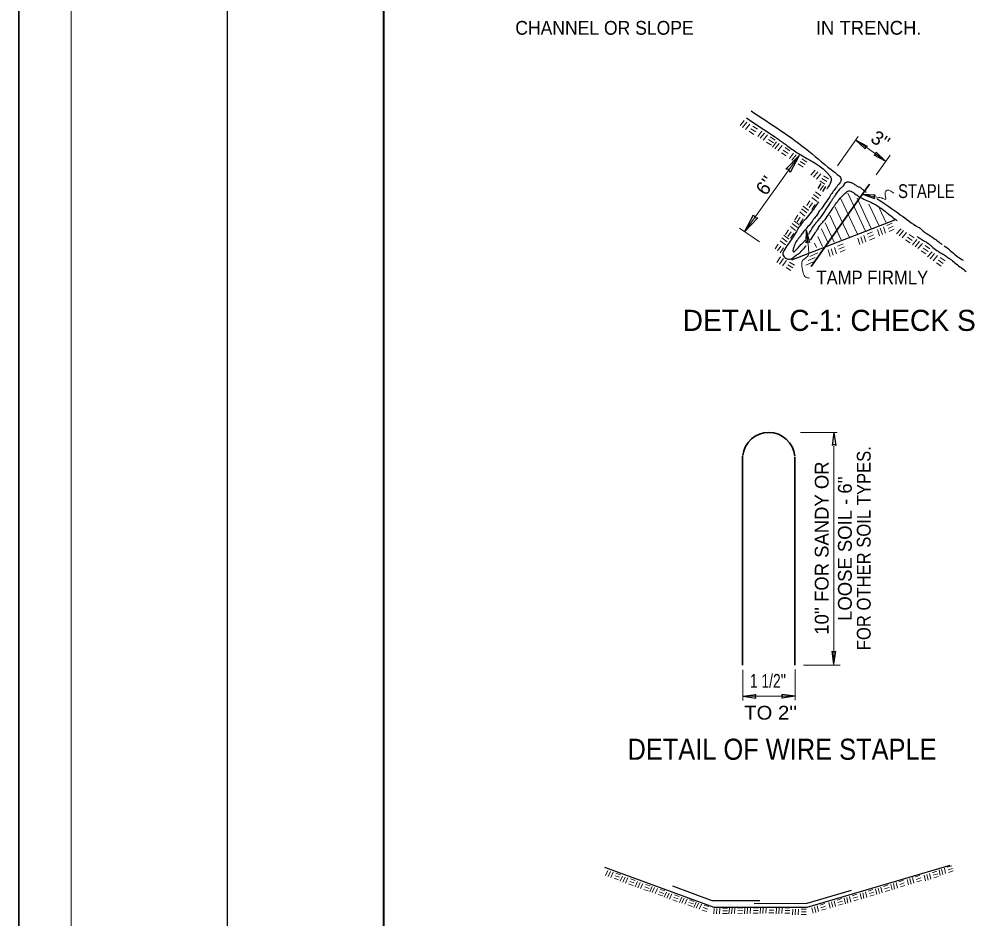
# Model space of a CAD drawing. Extents: x 634 to 1005, y -299 to -22.
# Drawn here: x 634 to 725.1, y -195.2 to -108.9 of the extents above; entities that cross this region are included whole.
import ezdxf
from ezdxf.enums import TextEntityAlignment as Align

# ---------------------------------------------------------------- set-up
doc = ezdxf.new("R2010")
doc.units = 0
doc.header["$LTSCALE"] = 0.53
doc.layers.add('1', color=7, linetype='Continuous', lineweight=13)

msp = doc.modelspace()

# ---------------------------------------------------------------- linework, layer by layer
at = {"layer": '1'}
for p, q in [((639.0577, -292.8818), (639.0577, -62.8726)), ((703.2231, -119.1647), (703.6336, -118.6633)), ((703.4737, -119.3403), (703.8842, -118.8391)), ((703.7618, -119.5211), (704.1716, -119.0198)), ((704.4364, -119.2047), (704.9086, -119.5161)), ((704.0842, -119.7084), (704.543, -120.0099)), ((704.2732, -119.4661), (704.732, -119.7676)), ((704.9144, -120.1989), (705.3241, -119.6967)), ((705.1651, -120.3755), (705.5756, -119.8742)), ((705.4515, -120.5562), (705.8629, -120.0548)), ((705.7746, -120.7436), (706.2343, -121.0442)), ((705.9645, -120.5004), (706.4233, -120.8027)), ((706.1277, -120.2398), (706.599, -120.5503)), ((706.3251, -121.2199), (706.7356, -120.7194)), ((706.5757, -121.3972), (706.9871, -120.8951)), ((706.8638, -121.578), (707.2736, -121.0767)), ((712.5809, -123.0169), (714.5687, -120.2088)), ((717.2058, -122.579), (714.3315, -120.5438)), ((703.6653, -129.3417), (708.8824, -122.0193)), ((707.1853, -121.7645), (707.645, -122.0659)), ((707.3752, -121.5222), (707.8348, -121.8237)), ((707.5384, -121.2615), (708.0114, -121.5722)), ((707.9539, -122.3041), (708.3645, -121.802)), ((708.2054, -122.479), (708.6152, -121.9777)), ((716.2756, -123.893), (717.6222, -121.991)), ((708.815, -122.8471), (709.2738, -123.1477)), ((709.004, -122.6056), (709.4637, -122.907)), ((709.1672, -122.3432), (709.6394, -122.6556)), ((710.0267, -123.9338), (710.4363, -123.4325)), ((710.2773, -124.1112), (710.6878, -123.6082)), ((710.5654, -124.2919), (710.9752, -123.7906)), ((710.8868, -124.4776), (711.3466, -124.7799)), ((711.0759, -124.2361), (711.5356, -124.5376)), ((711.2399, -123.9737), (711.7122, -124.2861)), ((710.4572, -125.5102), (710.9627, -125.9149)), ((711.2175, -124.9007), (710.9218, -125.3637)), ((713.58, -125.6609), (715.2887, -129.3458)), ((709.9226, -126.3779), (709.6252, -126.8392)), ((710.1674, -126.5637), (709.8701, -127.0275)), ((710.1049, -126.0532), (710.6121, -126.4579)), ((710.2832, -125.7642), (710.7894, -126.1689)), ((712.868, -126.1148), (714.481, -129.5923)), ((714.4718, -126.1406), (715.8201, -129.0461)), ((708.9449, -127.4338), (709.4504, -127.8386)), ((709.1239, -127.1441), (709.6286, -127.5496)), ((709.2955, -126.8909), (709.8035, -127.2957)), ((710.4297, -126.7235), (710.1241, -127.1998)), ((712.3583, -126.9892), (713.6857, -129.8522)), ((715.5852, -126.6994), (716.5271, -128.7296)), ((716.5995, -127.1274), (717.1999, -128.424)), ((708.4027, -128.2883), (708.9091, -128.693)), ((708.7625, -127.7587), (708.4652, -128.2217)), ((709.0073, -127.9443), (708.7101, -128.4082)), ((709.2688, -128.1043), (708.9641, -128.5797)), ((711.8345, -127.767), (712.9287, -130.1245)), ((705.0784, -130.3218), (703.1772, -129.0027)), ((707.8682, -129.156), (707.5717, -129.6173)), ((708.0513, -128.8312), (708.5577, -129.2343)), ((708.2296, -128.5422), (708.7351, -128.9462)), ((711.0401, -129.0686), (711.7038, -130.4984)), ((711.384, -128.4897), (712.2451, -130.3477)), ((716.592, -129.7406), (716.3988, -129.121)), ((716.8768, -129.6273), (716.6845, -129.0086)), ((717.1867, -129.4882), (716.9934, -128.8687)), ((717.2941, -128.7512), (717.8137, -128.5281)), ((717.4215, -129.0311), (717.9269, -128.8137)), ((717.5189, -129.3225), (718.0235, -129.106)), ((718.2459, -129.5474), (718.6689, -129.0569)), ((718.4924, -129.7306), (718.9162, -129.2384)), ((707.0638, -130.2111), (707.57, -130.6167)), ((707.2411, -129.9221), (707.7482, -130.3277)), ((707.4143, -129.669), (707.9206, -130.0737)), ((708.113, -129.3417), (707.8165, -129.8038)), ((708.3753, -129.5016), (708.0697, -129.9771)), ((710.6903, -129.8138), (711.125, -130.7507)), ((714.7092, -130.5717), (714.516, -129.9521)), ((714.994, -130.4584), (714.8017, -129.8405)), ((715.3037, -130.3202), (715.1114, -129.7006)), ((715.4128, -129.5823), (715.9308, -129.3592)), ((715.5394, -129.8622), (716.0441, -129.6465)), ((715.6377, -130.1537), (716.1423, -129.9371)), ((718.7747, -129.9187), (719.1986, -129.4275)), ((719.0919, -130.1137), (719.5442, -130.4267)), ((719.2885, -129.8763), (719.7398, -130.1886)), ((719.4567, -129.619), (719.9214, -129.9429)), ((719.7665, -130.5983), (720.1903, -130.1078)), ((706.8805, -130.5367), (706.5841, -130.9997)), ((707.1245, -130.7224), (706.8289, -131.1854)), ((707.3868, -130.8831), (707.0812, -131.3577)), ((710.3647, -130.4501), (710.5588, -130.8697)), ((711.8862, -131.7175), (711.6938, -131.0997)), ((712.1718, -131.6051), (711.9802, -130.9856)), ((712.4816, -131.4652), (712.2884, -130.8465)), ((712.5898, -130.7283), (713.1095, -130.5059)), ((712.7172, -131.0072), (713.2219, -130.7915)), ((712.8155, -131.2995), (713.3193, -131.0822)), ((720.0138, -130.7823), (720.4377, -130.2902)), ((720.2961, -130.9706), (720.7192, -130.4801)), ((720.8091, -130.9272), (721.2604, -131.2412)), ((720.979, -130.6707), (721.4428, -130.9947)), ((706.7397, -132.2987), (707.117, -131.7717)), ((707.0013, -132.4587), (707.3793, -131.9316)), ((709.746, -132.1189), (710.4363, -131.8224)), ((709.9084, -131.715), (710.6895, -131.3794)), ((720.6142, -131.1654), (721.0648, -131.4777)), ((721.2255, -131.7608), (721.6485, -131.2695)), ((721.4728, -131.944), (721.895, -131.4519)), ((721.7542, -132.1314), (722.1782, -131.6409)), ((722.4379, -131.8316), (722.9017, -132.1556)), ((707.2994, -132.6211), (707.6766, -132.0956)), ((707.6333, -132.7867), (708.1097, -133.0599)), ((707.8065, -132.5337), (708.2845, -132.8059)), ((707.9539, -132.2638), (708.4444, -132.5444)), ((709.5303, -132.5436), (710.2532, -132.2347)), ((722.0723, -132.3262), (722.5237, -132.6394)), ((722.2681, -132.0898), (722.7186, -132.4021)), ((709.0232, -148.6117), (712.5266, -148.6117)), ((712.2351, -170.9613), (712.2351, -149.9249)), ((709.3155, -170.9613), (712.8188, -170.9613)), ((703.4754, -174.3276), (703.4754, -171.4088)), ((708.4977, -173.564), (708.4977, -171.3505)), ((708.4977, -174.2985), (708.4977, -173.6006)), ((703.4754, -173.9338), (708.4977, -173.9338)), ((723.093, -190.3483), (723.5411, -190.2025)), ((690.3227, -191.1461), (690.5442, -190.6531)), ((690.5633, -191.2335), (690.7848, -190.7405)), ((690.8331, -191.3167), (691.0547, -190.8246)), ((691.2337, -191.161), (691.6683, -191.3051)), ((691.3077, -190.9154), (691.7558, -191.0636)), ((691.725, -191.6857), (691.9457, -191.1927)), ((720.0402, -191.2635), (720.489, -191.1169)), ((721.0153, -191.639), (720.9013, -191.1111)), ((721.261, -191.5657), (721.1469, -191.0386)), ((721.5282, -191.4733), (721.4142, -190.9453)), ((721.6723, -190.8696), (722.1203, -190.723)), ((721.7573, -191.1111), (722.1928, -190.9687)), ((721.8172, -191.3601), (722.2519, -191.2185)), ((722.436, -191.1178), (722.3227, -190.5897)), ((722.6817, -191.0461), (722.5684, -190.5173)), ((722.949, -190.9528), (722.8357, -190.4241)), ((723.1788, -190.5906), (723.6135, -190.4482)), ((723.2379, -190.8396), (723.6734, -190.6972)), ((691.1337, -191.3967), (691.5684, -191.5408)), ((691.9657, -191.7722), (692.1863, -191.2801)), ((692.2355, -191.8564), (692.457, -191.3634)), ((692.5353, -191.9363), (692.97, -192.0804)), ((692.6352, -191.7007), (693.0699, -191.8448)), ((692.7102, -191.4558), (693.1573, -191.6033)), ((693.1715, -192.2162), (693.393, -191.7232)), ((693.4113, -192.3028), (693.6328, -191.8106)), ((693.682, -192.3868), (693.9035, -191.8938)), ((694.1567, -191.9863), (694.6038, -192.1345)), ((717.0015, -192.1787), (717.4495, -192.0321)), ((717.8076, -192.5109), (717.6943, -191.9838)), ((718.0532, -192.4393), (717.9392, -191.9113)), ((718.3205, -192.346), (718.2072, -191.8173)), ((718.4646, -191.7423), (718.9126, -191.5957)), ((718.5503, -191.9838), (718.9859, -191.8414)), ((718.6095, -192.2327), (719.045, -192.0904)), ((719.3839, -192.0329), (719.2698, -191.505)), ((719.6287, -191.9605), (719.5147, -191.4325)), ((719.8961, -191.868), (719.7828, -191.3392)), ((720.1259, -191.505), (720.5607, -191.3626)), ((720.1851, -191.7548), (720.6206, -191.6124)), ((693.9818, -192.4676), (694.4164, -192.6108)), ((694.0817, -192.2311), (694.5164, -192.3743)), ((694.5647, -192.6925), (694.7853, -192.1995)), ((694.8045, -192.7799), (695.026, -192.2877)), ((695.0743, -192.8632), (695.2967, -192.371)), ((695.3749, -192.9431), (695.8097, -193.0872)), ((695.474, -192.7074), (695.9087, -192.8507)), ((695.5498, -192.4627), (695.9962, -192.6108)), ((695.9478, -193.2229), (696.1694, -192.7299)), ((696.1885, -193.3103), (696.4101, -192.8174)), ((696.4583, -193.3945), (696.6798, -192.9015)), ((696.933, -192.9931), (697.3802, -193.1413)), ((713.9911, -193.0797), (714.4391, -192.9332)), ((714.8679, -193.3987), (714.7538, -192.8707)), ((715.1136, -193.3262), (714.9995, -192.7982)), ((715.3809, -193.2329), (715.2668, -192.7049)), ((715.5242, -192.6292), (715.973, -192.4826)), ((715.6099, -192.8707), (716.0455, -192.7283)), ((715.6699, -193.1197), (716.1046, -192.9781)), ((716.3452, -192.9481), (716.2312, -192.4193)), ((716.5901, -192.8757), (716.4768, -192.3477)), ((716.8574, -192.7824), (716.7433, -192.2544)), ((717.0872, -192.4202), (717.5219, -192.2777)), ((717.1463, -192.67), (717.5819, -192.5267)), ((696.759, -193.4744), (697.1937, -193.6177)), ((696.8581, -193.2379), (697.2927, -193.3812)), ((697.4035, -193.7084), (697.625, -193.2154)), ((697.6433, -193.7958), (697.8657, -193.3028)), ((697.914, -193.8792), (698.1355, -193.3862)), ((698.2146, -193.9599), (698.6485, -194.1032)), ((698.3138, -193.7234), (698.7484, -193.8675)), ((698.3887, -193.4786), (698.8358, -193.6268)), ((698.7876, -194.1939), (699.0091, -193.7009)), ((699.0274, -194.2813), (699.2489, -193.7883)), ((699.2972, -194.3647), (699.5195, -193.8725)), ((699.7727, -193.9641), (700.2199, -194.1123)), ((710.8966, -193.9808), (711.3438, -193.8342)), ((711.8718, -194.2572), (711.7577, -193.7284)), ((712.1166, -194.1847), (712.0033, -193.6567)), ((712.3838, -194.0923), (712.2697, -193.5635)), ((712.5279, -193.4878), (712.9759, -193.3412)), ((712.6137, -193.7293), (713.0484, -193.5868)), ((712.6728, -193.9783), (713.1083, -193.8367)), ((713.334, -193.8492), (713.2207, -193.3203)), ((713.5797, -193.7767), (713.4664, -193.2488)), ((713.847, -193.6834), (713.7337, -193.1555)), ((714.0768, -193.3212), (714.5115, -193.1787)), ((714.136, -193.5702), (714.5715, -193.4278)), ((699.5978, -194.4454), (700.0325, -194.5887)), ((699.6977, -194.2089), (700.1324, -194.353)), ((700.7029, -194.8243), (700.7437, -194.2863)), ((700.9593, -194.8243), (700.9993, -194.2863)), ((701.2417, -194.811), (701.2817, -194.2722)), ((701.5514, -194.2722), (702.0219, -194.2588)), ((701.5514, -194.7835), (702.0087, -194.7702)), ((701.5648, -194.5287), (702.0219, -194.5153)), ((702.156, -194.806), (702.1968, -194.2672)), ((702.4117, -194.806), (702.4517, -194.2672)), ((702.6948, -194.7927), (702.7347, -194.2538)), ((703.0037, -194.2538), (703.4751, -194.2406)), ((703.0037, -194.7652), (703.4617, -194.7518)), ((703.0171, -194.5103), (703.4751, -194.4962)), ((703.6458, -194.7968), (703.6857, -194.258)), ((703.9015, -194.7968), (703.9414, -194.258)), ((704.1838, -194.7835), (704.2246, -194.2447)), ((704.4928, -194.2447), (704.9641, -194.2314)), ((704.4928, -194.756), (704.9507, -194.7427)), ((704.5069, -194.5003), (704.9641, -194.487)), ((705.1531, -194.7693), (705.1931, -194.2306)), ((705.4087, -194.7693), (705.4496, -194.2306)), ((705.6919, -194.756), (705.7318, -194.2173)), ((706.0008, -194.2173), (706.4722, -194.2039)), ((706.0008, -194.7285), (706.4588, -194.7161)), ((706.0142, -194.4729), (706.4722, -194.4596)), ((706.6887, -194.7968), (706.7287, -194.258)), ((706.9443, -194.7968), (706.9843, -194.258)), ((707.2267, -194.7835), (707.2674, -194.2447)), ((707.5364, -194.2447), (708.0077, -194.2314)), ((707.5364, -194.756), (707.9936, -194.7427)), ((707.5498, -194.5003), (708.0077, -194.487)), ((708.2518, -194.9168), (708.2917, -194.3779)), ((708.5074, -194.9168), (708.5474, -194.3779)), ((708.7898, -194.9026), (708.8305, -194.3638)), ((709.0995, -194.3638), (709.5708, -194.3505)), ((709.0995, -194.8759), (709.5567, -194.8626)), ((709.1128, -194.6202), (709.5708, -194.6069)), ((710.2395, -194.7502), (710.1254, -194.2214)), ((710.4852, -194.6769), (710.3711, -194.1497)), ((710.7517, -194.5845), (710.6384, -194.0565)), ((710.9815, -194.2223), (711.417, -194.0798)), ((711.0407, -194.4712), (711.4753, -194.3288))]:
    msp.add_line(p, q, dxfattribs=at)
at = {"layer": '1', "lineweight": 40}
msp.add_line((669.0589, -280.381), (669.0589, -75.3727), dxfattribs=at)
at = {"layer": '1', "lineweight": 25}
for p, q in [((714.3357, -120.5605), (715.4241, -121.1252)), ((714.3357, -120.5605), (715.2308, -121.3982)), ((708.8824, -122.0193), (707.6217, -123.3567)), ((708.8824, -122.0193), (708.0288, -123.6473)), ((717.181, -122.5628), (716.0942, -121.9973)), ((717.181, -122.5628), (716.2866, -121.7242)), ((710.9735, -124.7299), (710.677, -125.1921)), ((711.4332, -125.0139), (711.1275, -125.4894)), ((714.9598, -125.7434), (716.184, -125.8167)), ((714.9598, -125.7434), (716.119, -126.1439)), ((703.6661, -129.3425), (704.5197, -127.7137)), ((703.6661, -129.3425), (704.9261, -128.0043)), ((708.1879, -132.039), (718.0827, -128.2192)), ((709.5761, -129.1968), (709.552, -130.4209)), ((709.5761, -129.1968), (709.8834, -130.3827)), ((712.2334, -148.6125), (712.0602, -149.8766)), ((712.2334, -148.6125), (712.4075, -149.8766)), ((712.2351, -170.8562), (712.061, -169.5912)), ((712.2351, -170.8562), (712.4092, -169.5912)), ((703.4762, -173.9338), (704.7403, -173.7597)), ((708.4977, -173.9329), (707.2328, -173.7588)), ((703.4762, -173.9338), (704.7403, -174.1077)), ((708.4977, -173.9329), (707.2328, -174.1069))]:
    msp.add_line(p, q, dxfattribs=at)
at = {"layer": '1', "lineweight": 35}
for p, q in [((710.0507, -132.6843), (715.6443, -124.7849)), ((703.4538, -170.9613), (703.4538, -150.8792)), ((708.4752, -170.9613), (708.4752, -150.98))]:
    msp.add_line(p, q, dxfattribs=at)
msp.add_lwpolyline([(634.0353, -299.2597), (1005.2011, -299.2597), (1005.2011, -22.3158), (634.0353, -22.3158)], close=True, dxfattribs=at)
at = {"layer": '1', "lineweight": 25}
for points in [[(654.0584, -287.8812), (654.0584, -67.8726), (999.0723, -67.8726)], [(715.4241, -121.1252), (715.25, -121.2092), (715.2308, -121.3982)], [(716.0942, -121.9973), (716.2667, -121.9132), (716.2866, -121.7242)], [(708.0288, -123.6473), (707.9048, -123.3867), (707.6217, -123.3567)], [(716.184, -125.8167), (716.0582, -125.9641), (716.119, -126.1439)], [(704.5197, -127.7137), (704.6437, -127.9743), (704.9261, -128.0043)], [(709.8834, -130.3827), (709.706, -130.3102), (709.552, -130.4209)], [(712.4075, -149.8766), (712.2326, -149.7783), (712.0602, -149.8766)], [(712.061, -169.5912), (712.2376, -169.6886), (712.4092, -169.5912)], [(704.7403, -173.7597), (704.6421, -173.9354), (704.7403, -174.1077)], [(707.2328, -174.1069), (707.331, -173.9304), (707.2328, -173.7588)], [(690.2052, -190.3457), (700.7195, -194.1614), (709.6549, -194.1614), (723.3837, -190.1276)], [(696.7323, -192.122), (700.5005, -193.5286), (705.1331, -193.5286)], [(704.5877, -193.8342), (709.6549, -193.78), (713.9045, -192.5259)]]:
    msp.add_lwpolyline(points, dxfattribs=at)
at = {"layer": '1', "lineweight": 35}
msp.add_arc((705.9697, -151.1213), 2.5108, 5.61708, 173.37741, dxfattribs=at)
at = {"layer": '1', "lineweight": 25}
for points in [[(704.2898, -117.7607), (709.8284, -121.6262), (712.2851, -123.6282), (712.4067, -123.7198), (712.5582, -123.8406), (712.8613, -124.1445), (712.9221, -124.326), (712.5898, -124.9239), (711.9478, -125.7892), (711.0426, -127.1174), (710.951, -127.2382), (710.8294, -127.3897), (710.7087, -127.5721)], [(703.8277, -118.411), (706.5249, -120.2006), (706.6165, -120.2606), (706.7672, -120.383), (706.9197, -120.5037), (707.0096, -120.5645), (707.192, -120.6852), (707.2836, -120.7469), (707.3743, -120.8077), (707.6766, -121.05), (707.799, -121.1416), (708.8325, -121.8436), (711.8304, -123.9796), (711.9819, -124.2952), (711.9819, -124.3868), (711.7088, -124.9939), (711.648, -125.0847), (711.5572, -125.2354)], [(713.0728, -124.9939), (713.1345, -124.9322), (713.4059, -124.5992), (713.5275, -124.5675), (713.6191, -124.5675), (713.8007, -124.5992), (713.8914, -124.63), (714.0138, -124.6899), (714.2862, -124.8415), (714.3761, -124.9023), (714.4685, -124.9622), (714.5892, -125.0239), (714.71, -125.0847), (714.8008, -125.1455), (714.8916, -125.2054), (715.014, -125.2962), (715.0739, -125.357), (715.3246, -125.5552)], [(709.8267, -129.5848), (710.284, -128.8162), (710.4047, -128.6638), (710.4663, -128.5731), (710.6478, -128.3299), (710.7087, -128.2691), (711.8304, -126.6611), (712.0119, -126.3888), (712.1035, -126.2363), (712.1635, -126.1456), (712.2251, -126.0548), (712.3767, -125.8433), (712.8305, -125.2354), (712.8913, -125.1754), (712.9821, -125.0847), (713.0728, -124.9939)], [(711.3757, -128.1783), (712.146, -127.0533), (712.8363, -126.1314), (713.4367, -125.5393), (713.5575, -125.4486), (714.4518, -125.8483), (715.7043, -126.4803), (716.6503, -127.025), (716.9534, -127.2382), (717.3782, -127.5721), (717.5597, -127.7237), (718.2992, -128.2741)], [(710.7387, -126.4795), (710.0599, -127.4755), (709.0107, -128.7238), (708.5077, -129.5274), (707.7249, -130.6966), (707.3343, -131.3619), (707.3135, -131.4553), (707.3443, -131.5752), (707.6092, -131.8791), (708.1188, -131.9473), (708.6085, -131.5992), (708.8292, -131.4553), (708.9199, -131.3944), (709.0407, -131.2728), (709.1023, -131.2113), (709.223, -131.0905), (709.2838, -131.0305), (709.4046, -130.8781), (709.527, -130.7266), (709.5545, -130.6899)], [(716.3464, -126.1722), (718.6023, -127.712), (720.3194, -128.907), (720.4702, -128.9977), (720.7125, -129.2092), (720.8948, -129.3617), (721.1672, -129.5433), (721.895, -130.0288), (722.2889, -130.3327), (722.4404, -130.4534), (722.5312, -130.515), (722.6228, -130.575)], [(710.7087, -127.5721), (710.5871, -127.7537), (710.284, -128.1483), (710.2232, -128.2392), (709.4354, -129.2092), (709.2838, -129.3917), (709.0407, -129.7256), (708.9807, -129.8172), (708.9199, -129.8772), (708.8292, -129.9979), (708.7384, -130.1187), (708.526, -130.4534), (708.3437, -130.9381), (708.3137, -131.0305), (708.3137, -131.242), (708.9907, -130.6574), (709.253, -130.4226), (709.4778, -130.1619)], [(709.9767, -130.1577), (709.9817, -130.1503), (710.4363, -129.4524), (710.4972, -129.3617), (710.5571, -129.2692), (710.6478, -129.1185), (710.891, -128.7546), (710.951, -128.6638), (711.0118, -128.5731), (711.0726, -128.5122), (711.3757, -128.1783)], [(720.227, -129.8172), (720.3194, -129.8772), (720.4702, -129.9679), (720.6517, -130.0887), (720.7425, -130.1503), (720.8948, -130.2411), (721.0764, -130.3327), (721.3795, -130.545), (721.5611, -130.6958), (721.6218, -130.7565), (722.1065, -131.1513), (722.3497, -131.3028), (722.8043, -131.5752), (722.8952, -131.6368), (723.259, -131.8791), (723.5005, -132.0606), (723.9552, -132.4253), (724.9278, -133.154)], [(722.8043, -130.6958), (722.8952, -130.7565), (724.1684, -131.7892), (724.6231, -132.0914)]]:
    msp.add_spline(points, degree=3, dxfattribs=at)
at = {"layer": '1'}
for points in [[(717.9919, -125.6442), (717.5655, -125.392), (717.2682, -125.377), (717.1617, -125.5752), (717.1775, -125.9791), (717.1999, -126.238), (716.9335, -126.1464), (716.5287, -126.0548), (714.9598, -125.7434)], [(709.8909, -133.7894), (709.5262, -133.7095), (709.2922, -133.3364), (709.1614, -132.6585), (709.1906, -132.1689), (709.3954, -131.9565), (709.7527, -131.6276), (709.8027, -131.1246), (709.5769, -129.1968)]]:
    msp.add_spline(points, degree=3, dxfattribs=at)

# ---------------------------------------------------------------- texts
for s, height, width, p in [('CHANNEL OR SLOPE', 1.325, 0.95, (690.2154, -110.4416)), ("1 1/2''", 1.325, 0.75, (705.9009, -173.1158)), ("TO 2''", 1.325, 1.1, (706.1536, -176.1729)), ('DETAIL OF WIRE STAPLE', 2.025, 0.9, (707.2501, -180.0277))]:
    msp.add_text(s, height=height, dxfattribs=dict(at, width=width)).set_placement(p, align=Align.CENTER)
for s, height, p in [('IN TRENCH.', 1.325, (715.5659, -110.4364)), ('DETAIL C-1: CHECK SLOT', 2.025, (714.4129, -138.8658))]:
    msp.add_text(s, height=height, dxfattribs=at).set_placement(p, align=Align.CENTER)
for s, rotation, p in [("3''                       ", 326.714, (715.6429, -120.6364)), ("6''                     ", 55, (705.7183, -125.9627))]:
    msp.add_text(s, height=1.325, rotation=rotation, dxfattribs=at).set_placement(p)
for s, width, p in [('STAPLE', 0.8, (718.3865, -126.1171)), ('TAMP FIRMLY', 0.9, (710.5556, -134.4068))]:
    msp.add_text(s, height=1.325, dxfattribs=dict(at, width=width)).set_placement(p)
at = {"layer": '1', "width": 0.9}
msp.add_text('FOR OTHER SOIL TYPES.', height=1.325, rotation=90, dxfattribs=at).set_placement((715.7578, -159.7187), align=Align.CENTER)
at = {"layer": '1'}
for s, p in [("10'' FOR SANDY OR ", (711.7212, -159.46)), ("LOOSE SOIL - 6''", (713.9447, -159.7584))]:
    msp.add_text(s, height=1.325, rotation=90, dxfattribs=at).set_placement(p, align=Align.CENTER)

doc.saveas('drawing.dxf')
